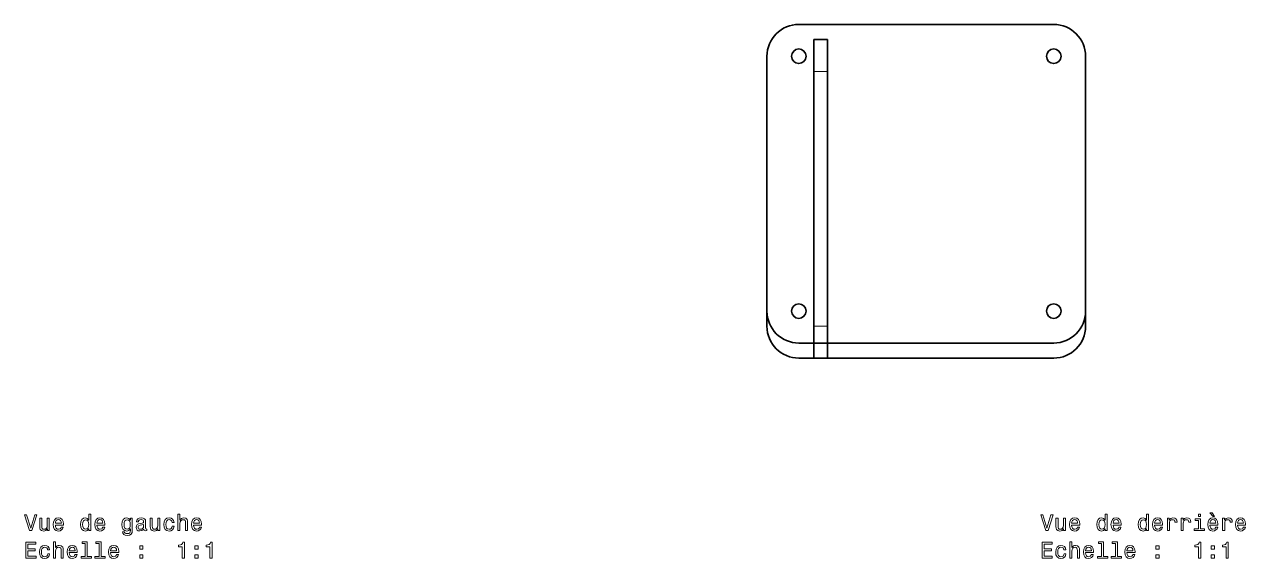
# Model space of a CAD drawing. Extents: x 319 to 941, y 145 to 775.
# Drawn here: x 672.6 to 940.9, y 339.8 to 457.2 of the extents above; entities that cross this region are included whole.
import ezdxf

# ---------------------------------------------------------------- set-up
doc = ezdxf.new("R2010")
doc.units = 0

msp = doc.modelspace()

# ---------------------------------------------------------------- linework, layer by layer
at = {"color": 7, "lineweight": 35}
for p, q in [((842.78, 457.16), (898.78, 457.16)), ((835.78, 394.16), (835.78, 450.16)), ((905.78, 394.16), (905.78, 450.16)), ((846.06, 390.84), (846.06, 446.84)), ((849.06, 390.84), (849.06, 446.84)), ((842.78, 387.16), (898.78, 387.16)), ((898.78, 383.84), (842.78, 383.84))]:
    msp.add_line(p, q, dxfattribs=at)
at = {"color": 7, "lineweight": 35, "ltscale": 0.175}
for p, q in [((846.06, 446.84), (846.06, 453.84)), ((849.06, 446.84), (849.06, 453.84)), ((846.06, 383.84), (846.06, 390.84)), ((849.06, 383.84), (849.06, 390.84))]:
    msp.add_line(p, q, dxfattribs=at)
at = {"color": 7, "lineweight": 35, "ltscale": 0.075}
for p, q in [((849.06, 453.84), (846.06, 453.84)), ((849.06, 383.84), (846.06, 383.84))]:
    msp.add_line(p, q, dxfattribs=at)
at = {"color": 7, "lineweight": 13, "ltscale": 0.075}
for p, q in [((849.06, 446.84), (846.06, 446.84)), ((849.06, 390.84), (846.06, 390.84))]:
    msp.add_line(p, q, dxfattribs=at)
at = {"color": 7, "lineweight": 35, "ltscale": 0.082966}
msp.add_line((835.78, 390.84), (835.78, 394.16), dxfattribs=at)
at = {"color": 7, "lineweight": 35, "ltscale": 0.081768}
msp.add_line((905.78, 390.84), (905.78, 394.11), dxfattribs=at)
at = {"color": 7, "lineweight": 13}
for points in [[(674.9, 349.44), (674.03, 346.46), (673.12, 349.44), (672.64, 349.44), (673.77, 345.94), (674.28, 345.94), (675.38, 349.44)], [(686.79, 346.36), (686.79, 345.94), (687.23, 345.94), (687.23, 349.56), (686.8, 349.56), (686.8, 348.23), (686.46, 348.61), (686.25, 348.71), (686.01, 348.74), (685.59, 348.64), (685.25, 348.36), (685.04, 347.9), (684.96, 347.29), (685.04, 346.68), (685.25, 346.22), (685.59, 345.94), (686.01, 345.84), (686.25, 345.88), (686.46, 345.97)], [(706.38, 345.94), (706.82, 345.94), (706.82, 347.5), (706.87, 347.86), (707.01, 348.12), (707.24, 348.28), (707.54, 348.34), (707.79, 348.29), (707.94, 348.16), (708.01, 347.93), (708.04, 347.63), (708.04, 345.94), (708.48, 345.94), (708.48, 347.72), (708.46, 348.08), (708.37, 348.37), (708.07, 348.65), (707.61, 348.74), (707.36, 348.71), (707.14, 348.61), (706.96, 348.46), (706.82, 348.25), (706.82, 349.56), (706.38, 349.56)], [(898.18, 349.44), (897.3, 346.46), (896.4, 349.44), (895.92, 349.44), (897.05, 345.94), (897.55, 345.94), (898.66, 349.44)], [(910.07, 346.36), (910.07, 345.94), (910.51, 345.94), (910.51, 349.56), (910.07, 349.56), (910.07, 348.23), (909.73, 348.61), (909.53, 348.71), (909.29, 348.74), (908.86, 348.64), (908.53, 348.36), (908.31, 347.9), (908.23, 347.29), (908.31, 346.68), (908.53, 346.22), (908.86, 345.94), (909.29, 345.84), (909.53, 345.88), (909.74, 345.97)], [(919.17, 346.36), (919.17, 345.94), (919.62, 345.94), (919.62, 349.56), (919.18, 349.56), (919.18, 348.23), (918.84, 348.61), (918.63, 348.71), (918.4, 348.74), (917.97, 348.64), (917.64, 348.36), (917.42, 347.9), (917.34, 347.29), (917.42, 346.68), (917.64, 346.22), (917.97, 345.94), (918.4, 345.84), (918.63, 345.88), (918.85, 345.97)], [(931.03, 349.56), (930.56, 349.56), (930.56, 349.05), (931.03, 349.05)], [(934.09, 349.01), (933.59, 349.87), (933.09, 349.87), (933.79, 349.01)], [(678.11, 348.65), (677.66, 348.65), (677.66, 347.08), (677.61, 346.72), (677.47, 346.46), (677.24, 346.29), (676.94, 346.24), (676.7, 346.28), (676.55, 346.41), (676.47, 346.61), (676.45, 346.91), (676.45, 348.65), (676, 348.65), (676, 346.86), (676.02, 346.51), (676.11, 346.21), (676.41, 345.94), (676.88, 345.84), (677.13, 345.88), (677.34, 345.97), (677.53, 346.12), (677.68, 346.35), (677.68, 345.94), (678.11, 345.94)], [(679.44, 347.16), (681.22, 347.16), (681.22, 347.37), (681.14, 347.95), (680.92, 348.38), (680.57, 348.65), (680.1, 348.74), (679.64, 348.64), (679.29, 348.36), (679.06, 347.9), (678.98, 347.29), (679.05, 346.67), (679.28, 346.22), (679.63, 345.94), (680.08, 345.84), (680.48, 345.91), (680.8, 346.08), (681.04, 346.35), (681.17, 346.71), (680.73, 346.71), (680.64, 346.51), (680.51, 346.36), (680.14, 346.24), (679.85, 346.29), (679.63, 346.47), (679.49, 346.76), (679.44, 347.15)], [(679.44, 347.54), (679.5, 347.88), (679.63, 348.14), (679.84, 348.3), (680.11, 348.35), (680.38, 348.3), (680.59, 348.14), (680.71, 347.88), (680.76, 347.54)], [(686.09, 348.34), (686.38, 348.27), (686.6, 348.08), (686.74, 347.75), (686.79, 347.29), (686.74, 346.83), (686.6, 346.51), (686.38, 346.31), (686.09, 346.24), (685.81, 346.31), (685.6, 346.51), (685.46, 346.84), (685.41, 347.29), (685.46, 347.74), (685.6, 348.07), (685.81, 348.27)], [(688.55, 347.16), (690.33, 347.16), (690.33, 347.37), (690.25, 347.95), (690.03, 348.38), (689.68, 348.65), (689.21, 348.74), (688.75, 348.64), (688.39, 348.36), (688.17, 347.9), (688.09, 347.29), (688.16, 346.67), (688.39, 346.22), (688.74, 345.94), (689.19, 345.84), (689.58, 345.91), (689.91, 346.08), (690.14, 346.35), (690.28, 346.71), (689.84, 346.71), (689.75, 346.51), (689.62, 346.36), (689.25, 346.24), (688.96, 346.29), (688.74, 346.47), (688.6, 346.76), (688.55, 347.15)], [(688.55, 347.54), (688.61, 347.88), (688.74, 348.14), (688.95, 348.3), (689.22, 348.35), (689.49, 348.3), (689.7, 348.14), (689.82, 347.88), (689.87, 347.54)], [(696.34, 346.06), (696.34, 348.65), (695.92, 348.65), (695.92, 348.21), (695.57, 348.6), (695.36, 348.71), (695.12, 348.74), (694.69, 348.64), (694.36, 348.36), (694.14, 347.9), (694.07, 347.29), (694.14, 346.68), (694.36, 346.22), (694.69, 345.94), (695.12, 345.84), (695.36, 345.88), (695.57, 345.97), (695.92, 346.35), (695.92, 345.97), (695.88, 345.66), (695.77, 345.45), (695.56, 345.32), (695.24, 345.28), (694.96, 345.31), (694.76, 345.38), (694.65, 345.51), (694.61, 345.69), (694.18, 345.69), (694.18, 345.67), (694.25, 345.35), (694.45, 345.1), (694.77, 344.95), (695.21, 344.89), (695.74, 344.97), (696.09, 345.18), (696.28, 345.55)], [(694.53, 347.29), (694.57, 347.74), (694.71, 348.08), (694.92, 348.27), (695.2, 348.34), (695.5, 348.27), (695.72, 348.08), (695.86, 347.74), (695.91, 347.29), (695.86, 346.83), (695.72, 346.51), (695.5, 346.31), (695.2, 346.24), (694.92, 346.31), (694.71, 346.51), (694.57, 346.84)], [(698.88, 346.29), (698.88, 346.27), (698.9, 346.1), (698.98, 345.98), (699.3, 345.89), (699.54, 345.93), (699.54, 346.27), (699.44, 346.25), (699.3, 346.32), (699.27, 346.52), (699.27, 347.92), (699.21, 348.28), (699.04, 348.53), (698.73, 348.69), (698.29, 348.74), (697.87, 348.68), (697.56, 348.51), (697.36, 348.24), (697.3, 347.89), (697.3, 347.86), (697.69, 347.86), (697.73, 348.07), (697.84, 348.22), (698.02, 348.31), (698.28, 348.35), (698.53, 348.32), (698.7, 348.25), (698.81, 348.12), (698.84, 347.93), (698.82, 347.72), (698.74, 347.62), (698.54, 347.57), (698.16, 347.53), (697.73, 347.43), (697.42, 347.27), (697.24, 347.02), (697.18, 346.65), (697.24, 346.32), (697.39, 346.07), (697.64, 345.91), (697.99, 345.86), (698.46, 345.96)], [(698.83, 346.88), (698.77, 346.62), (698.61, 346.42), (698.36, 346.29), (698.07, 346.24), (697.88, 346.27), (697.74, 346.35), (697.65, 346.49), (697.63, 346.69), (697.65, 346.86), (697.73, 346.99), (698.05, 347.13), (698.46, 347.19), (698.83, 347.31)], [(702.39, 348.65), (701.95, 348.65), (701.95, 347.08), (701.9, 346.72), (701.75, 346.46), (701.53, 346.29), (701.23, 346.24), (700.99, 346.28), (700.84, 346.41), (700.76, 346.61), (700.74, 346.91), (700.74, 348.65), (700.29, 348.65), (700.29, 346.86), (700.31, 346.51), (700.4, 346.21), (700.69, 345.94), (701.16, 345.84), (701.42, 345.88), (701.63, 345.97), (701.82, 346.12), (701.97, 346.35), (701.97, 345.94), (702.39, 345.94)], [(705.07, 347.75), (705.51, 347.75), (705.42, 348.15), (705.2, 348.47), (704.86, 348.67), (704.42, 348.74), (703.94, 348.64), (703.57, 348.36), (703.34, 347.9), (703.26, 347.28), (703.33, 346.67), (703.56, 346.22), (703.92, 345.94), (704.41, 345.84), (704.84, 345.92), (705.18, 346.13), (705.41, 346.46), (705.51, 346.91), (705.09, 346.91), (705.01, 346.62), (704.87, 346.41), (704.67, 346.28), (704.42, 346.24), (704.11, 346.31), (703.89, 346.51), (703.76, 346.83), (703.71, 347.3), (703.76, 347.75), (703.9, 348.08), (704.12, 348.28), (704.42, 348.35), (704.68, 348.31), (704.88, 348.19), (705.01, 348)], [(709.8, 347.16), (711.58, 347.16), (711.58, 347.37), (711.5, 347.95), (711.28, 348.38), (710.93, 348.65), (710.46, 348.74), (710, 348.64), (709.65, 348.36), (709.42, 347.9), (709.34, 347.29), (709.41, 346.67), (709.64, 346.22), (709.99, 345.94), (710.44, 345.84), (710.84, 345.91), (711.16, 346.08), (711.4, 346.35), (711.53, 346.71), (711.09, 346.71), (711, 346.51), (710.87, 346.36), (710.5, 346.24), (710.21, 346.29), (709.99, 346.47), (709.85, 346.76), (709.8, 347.15)], [(709.8, 347.54), (709.86, 347.88), (709.99, 348.14), (710.2, 348.3), (710.47, 348.35), (710.74, 348.3), (710.95, 348.14), (711.07, 347.88), (711.12, 347.54)], [(901.38, 348.65), (900.94, 348.65), (900.94, 347.08), (900.89, 346.72), (900.74, 346.46), (900.51, 346.29), (900.22, 346.24), (899.98, 346.28), (899.83, 346.41), (899.74, 346.61), (899.72, 346.91), (899.72, 348.65), (899.28, 348.65), (899.28, 346.86), (899.29, 346.51), (899.39, 346.21), (899.68, 345.94), (900.15, 345.84), (900.4, 345.88), (900.62, 345.97), (900.81, 346.12), (900.96, 346.35), (900.96, 345.94), (901.38, 345.94)], [(902.72, 347.16), (904.49, 347.16), (904.5, 347.37), (904.42, 347.95), (904.2, 348.38), (903.84, 348.65), (903.37, 348.74), (902.91, 348.64), (902.56, 348.36), (902.33, 347.9), (902.25, 347.29), (902.33, 346.67), (902.56, 346.22), (902.9, 345.94), (903.36, 345.84), (903.75, 345.91), (904.07, 346.08), (904.31, 346.35), (904.45, 346.71), (904.01, 346.71), (903.92, 346.51), (903.79, 346.36), (903.41, 346.24), (903.13, 346.29), (902.91, 346.47), (902.77, 346.76), (902.72, 347.15)], [(902.72, 347.54), (902.77, 347.88), (902.91, 348.14), (903.12, 348.3), (903.39, 348.35), (903.66, 348.3), (903.86, 348.14), (903.99, 347.88), (904.03, 347.54)], [(909.36, 348.34), (909.66, 348.27), (909.88, 348.08), (910.01, 347.75), (910.06, 347.29), (910.01, 346.83), (909.88, 346.51), (909.66, 346.31), (909.36, 346.24), (909.09, 346.31), (908.88, 346.51), (908.73, 346.84), (908.69, 347.29), (908.73, 347.74), (908.88, 348.07), (909.09, 348.27)], [(911.83, 347.16), (913.6, 347.16), (913.61, 347.37), (913.53, 347.95), (913.3, 348.38), (912.95, 348.65), (912.48, 348.74), (912.02, 348.64), (911.67, 348.36), (911.44, 347.9), (911.36, 347.29), (911.44, 346.67), (911.66, 346.22), (912.01, 345.94), (912.47, 345.84), (912.86, 345.91), (913.18, 346.08), (913.42, 346.35), (913.56, 346.71), (913.12, 346.71), (913.03, 346.51), (912.89, 346.36), (912.52, 346.24), (912.23, 346.29), (912.02, 346.47), (911.88, 346.76), (911.83, 347.15)], [(911.83, 347.54), (911.88, 347.88), (912.02, 348.14), (912.22, 348.3), (912.5, 348.35), (912.76, 348.3), (912.97, 348.14), (913.1, 347.88), (913.14, 347.54)], [(918.47, 348.34), (918.77, 348.27), (918.99, 348.08), (919.12, 347.75), (919.17, 347.29), (919.12, 346.83), (918.99, 346.51), (918.77, 346.31), (918.47, 346.24), (918.2, 346.31), (917.98, 346.51), (917.84, 346.84), (917.8, 347.29), (917.84, 347.74), (917.98, 348.07), (918.2, 348.27)], [(920.93, 347.16), (922.71, 347.16), (922.71, 347.37), (922.63, 347.95), (922.41, 348.38), (922.06, 348.65), (921.59, 348.74), (921.13, 348.64), (920.78, 348.36), (920.55, 347.9), (920.47, 347.29), (920.55, 346.67), (920.77, 346.22), (921.12, 345.94), (921.57, 345.84), (921.97, 345.91), (922.29, 346.08), (922.53, 346.35), (922.66, 346.71), (922.22, 346.71), (922.13, 346.51), (922, 346.36), (921.63, 346.24), (921.34, 346.29), (921.13, 346.47), (920.98, 346.76), (920.93, 347.15)], [(920.93, 347.54), (920.99, 347.88), (921.13, 348.14), (921.33, 348.3), (921.6, 348.35), (921.87, 348.3), (922.08, 348.14), (922.2, 347.88), (922.25, 347.54)], [(923.75, 345.94), (924.19, 345.94), (924.19, 347.49), (924.24, 347.86), (924.37, 348.13), (924.6, 348.29), (924.89, 348.34), (925.11, 348.31), (925.28, 348.21), (925.38, 348.03), (925.42, 347.8), (925.87, 347.8), (925.81, 348.21), (925.64, 348.5), (925.36, 348.68), (924.98, 348.74), (924.73, 348.7), (924.5, 348.6), (924.31, 348.43), (924.15, 348.2), (924.15, 348.65), (923.75, 348.65)], [(926.78, 345.94), (927.23, 345.94), (927.23, 347.49), (927.27, 347.86), (927.41, 348.13), (927.63, 348.29), (927.93, 348.34), (928.15, 348.31), (928.32, 348.21), (928.42, 348.03), (928.45, 347.8), (928.9, 347.8), (928.84, 348.21), (928.68, 348.5), (928.4, 348.68), (928.02, 348.74), (927.76, 348.7), (927.54, 348.6), (927.34, 348.43), (927.19, 348.2), (927.19, 348.65), (926.78, 348.65)], [(931.01, 346.31), (931.01, 348.55), (929.87, 348.55), (929.87, 348.18), (930.57, 348.18), (930.57, 346.31), (929.66, 346.31), (929.66, 345.94), (931.93, 345.94), (931.93, 346.31)], [(933.08, 347.16), (934.85, 347.16), (934.86, 347.37), (934.78, 347.95), (934.56, 348.38), (934.2, 348.65), (933.73, 348.74), (933.27, 348.64), (932.92, 348.36), (932.69, 347.9), (932.61, 347.29), (932.69, 346.67), (932.92, 346.22), (933.26, 345.94), (933.72, 345.84), (934.11, 345.91), (934.43, 346.08), (934.67, 346.35), (934.81, 346.71), (934.37, 346.71), (934.28, 346.51), (934.15, 346.36), (933.77, 346.24), (933.49, 346.29), (933.27, 346.47), (933.13, 346.76), (933.08, 347.15)], [(933.08, 347.54), (933.13, 347.88), (933.27, 348.14), (933.48, 348.3), (933.75, 348.35), (934.02, 348.3), (934.22, 348.14), (934.35, 347.88), (934.39, 347.54)], [(935.89, 345.94), (936.34, 345.94), (936.34, 347.49), (936.38, 347.86), (936.52, 348.13), (936.74, 348.29), (937.04, 348.34), (937.26, 348.31), (937.43, 348.21), (937.53, 348.03), (937.56, 347.8), (938.01, 347.8), (937.95, 348.21), (937.78, 348.5), (937.51, 348.68), (937.13, 348.74), (936.87, 348.7), (936.65, 348.6), (936.45, 348.43), (936.3, 348.2), (936.3, 348.65), (935.89, 348.65)], [(939.15, 347.16), (940.93, 347.16), (940.93, 347.37), (940.85, 347.95), (940.63, 348.38), (940.27, 348.65), (939.81, 348.74), (939.35, 348.64), (938.99, 348.36), (938.77, 347.9), (938.69, 347.29), (938.76, 346.67), (938.99, 346.22), (939.34, 345.94), (939.79, 345.84), (940.18, 345.91), (940.51, 346.08), (940.74, 346.35), (940.88, 346.71), (940.44, 346.71), (940.35, 346.51), (940.22, 346.36), (939.85, 346.24), (939.56, 346.29), (939.34, 346.47), (939.2, 346.76), (939.15, 347.15)], [(939.15, 347.54), (939.21, 347.88), (939.34, 348.14), (939.55, 348.3), (939.82, 348.35), (940.09, 348.3), (940.29, 348.14), (940.42, 347.88), (940.47, 347.54)], [(679.05, 339.89), (679.5, 339.89), (679.5, 341.45), (679.54, 341.81), (679.69, 342.07), (679.92, 342.24), (680.22, 342.3), (680.46, 342.25), (680.61, 342.11), (680.69, 341.88), (680.71, 341.58), (680.71, 339.89), (681.16, 339.89), (681.16, 341.67), (681.14, 342.03), (681.05, 342.33), (680.75, 342.6), (680.28, 342.69), (680.03, 342.66), (679.82, 342.56), (679.63, 342.41), (679.5, 342.2), (679.5, 343.51), (679.05, 343.51)], [(686.01, 343.14), (686.01, 340.26), (685.1, 340.26), (685.1, 339.89), (687.36, 339.89), (687.36, 340.26), (686.45, 340.26), (686.45, 343.51), (685.31, 343.51), (685.31, 343.14)], [(689.04, 343.14), (689.04, 340.26), (688.13, 340.26), (688.13, 339.89), (690.4, 339.89), (690.4, 340.26), (689.49, 340.26), (689.49, 343.51), (688.35, 343.51), (688.35, 343.14)], [(707.33, 339.89), (707.79, 339.89), (707.79, 343.42), (707.45, 343.42), (707.36, 343.11), (707.18, 342.9), (706.9, 342.78), (706.51, 342.74), (706.51, 342.38), (707.33, 342.38)], [(713.4, 339.89), (713.86, 339.89), (713.86, 343.42), (713.52, 343.42), (713.43, 343.11), (713.25, 342.9), (712.97, 342.78), (712.59, 342.74), (712.59, 342.38), (713.4, 342.38)], [(902.33, 339.89), (902.77, 339.89), (902.77, 341.45), (902.82, 341.81), (902.96, 342.07), (903.19, 342.24), (903.49, 342.3), (903.74, 342.25), (903.89, 342.11), (903.96, 341.88), (903.99, 341.58), (903.99, 339.89), (904.43, 339.89), (904.43, 341.67), (904.41, 342.03), (904.32, 342.33), (904.02, 342.6), (903.56, 342.69), (903.31, 342.66), (903.09, 342.56), (902.91, 342.41), (902.77, 342.2), (902.77, 343.51), (902.33, 343.51)], [(909.28, 343.14), (909.28, 340.26), (908.37, 340.26), (908.37, 339.89), (910.64, 339.89), (910.64, 340.26), (909.73, 340.26), (909.73, 343.51), (908.59, 343.51), (908.59, 343.14)], [(912.32, 343.14), (912.32, 340.26), (911.41, 340.26), (911.41, 339.89), (913.67, 339.89), (913.67, 340.26), (912.76, 340.26), (912.76, 343.51), (911.62, 343.51), (911.62, 343.14)], [(930.61, 339.89), (931.07, 339.89), (931.07, 343.42), (930.72, 343.42), (930.63, 343.11), (930.45, 342.9), (930.17, 342.78), (929.79, 342.74), (929.79, 342.38), (930.61, 342.38)], [(936.68, 339.89), (937.14, 339.89), (937.14, 343.42), (936.79, 343.42), (936.7, 343.11), (936.52, 342.9), (936.25, 342.78), (935.86, 342.74), (935.86, 342.38), (936.68, 342.38)], [(672.97, 339.89), (675.19, 339.89), (675.19, 340.31), (673.43, 340.31), (673.43, 341.5), (674.99, 341.5), (674.99, 341.92), (673.43, 341.92), (673.43, 342.97), (675.15, 342.97), (675.15, 343.39), (672.97, 343.39)], [(677.74, 341.7), (678.18, 341.7), (678.09, 342.1), (677.87, 342.42), (677.54, 342.62), (677.1, 342.69), (676.61, 342.59), (676.25, 342.31), (676.01, 341.85), (675.93, 341.24), (676.01, 340.63), (676.24, 340.17), (676.59, 339.89), (677.08, 339.79), (677.52, 339.87), (677.85, 340.08), (678.09, 340.41), (678.19, 340.86), (677.76, 340.86), (677.69, 340.58), (677.55, 340.36), (677.34, 340.23), (677.1, 340.19), (676.79, 340.26), (676.57, 340.46), (676.43, 340.79), (676.39, 341.25), (676.43, 341.71), (676.57, 342.03), (676.8, 342.24), (677.1, 342.31), (677.36, 342.26), (677.56, 342.14), (677.69, 341.95)], [(682.48, 341.12), (684.25, 341.12), (684.26, 341.32), (684.18, 341.9), (683.96, 342.34), (683.6, 342.6), (683.13, 342.69), (682.68, 342.59), (682.32, 342.31), (682.1, 341.85), (682.01, 341.25), (682.09, 340.63), (682.32, 340.17), (682.67, 339.89), (683.12, 339.79), (683.51, 339.86), (683.84, 340.03), (684.07, 340.3), (684.21, 340.67), (683.77, 340.67), (683.68, 340.46), (683.55, 340.31), (683.17, 340.19), (682.89, 340.25), (682.67, 340.42), (682.53, 340.71), (682.48, 341.1)], [(682.48, 341.49), (682.53, 341.84), (682.67, 342.09), (682.88, 342.25), (683.15, 342.31), (683.42, 342.25), (683.62, 342.09), (683.75, 341.84), (683.79, 341.49)], [(691.59, 341.12), (693.36, 341.12), (693.37, 341.32), (693.29, 341.9), (693.06, 342.34), (692.71, 342.6), (692.24, 342.69), (691.78, 342.59), (691.43, 342.31), (691.2, 341.85), (691.12, 341.25), (691.2, 340.63), (691.43, 340.17), (691.77, 339.89), (692.23, 339.79), (692.62, 339.86), (692.94, 340.03), (693.18, 340.3), (693.32, 340.67), (692.88, 340.67), (692.79, 340.46), (692.66, 340.31), (692.28, 340.19), (692, 340.25), (691.78, 340.42), (691.64, 340.71), (691.59, 341.1)], [(691.59, 341.49), (691.64, 341.84), (691.78, 342.09), (691.99, 342.25), (692.26, 342.31), (692.52, 342.25), (692.73, 342.09), (692.86, 341.84), (692.9, 341.49)], [(697.97, 341.85), (698.66, 341.85), (698.66, 342.6), (697.97, 342.6)], [(710.11, 341.85), (710.81, 341.85), (710.81, 342.6), (710.11, 342.6)], [(896.24, 339.89), (898.46, 339.89), (898.46, 340.31), (896.71, 340.31), (896.71, 341.5), (898.27, 341.5), (898.27, 341.92), (896.71, 341.92), (896.71, 342.97), (898.42, 342.97), (898.42, 343.39), (896.24, 343.39)], [(901.02, 341.7), (901.46, 341.7), (901.37, 342.1), (901.15, 342.42), (900.81, 342.62), (900.37, 342.69), (899.89, 342.59), (899.52, 342.31), (899.29, 341.85), (899.21, 341.24), (899.28, 340.63), (899.51, 340.17), (899.87, 339.89), (900.36, 339.79), (900.79, 339.87), (901.13, 340.08), (901.36, 340.41), (901.46, 340.86), (901.04, 340.86), (900.96, 340.58), (900.82, 340.36), (900.62, 340.23), (900.37, 340.19), (900.06, 340.26), (899.84, 340.46), (899.71, 340.79), (899.66, 341.25), (899.71, 341.71), (899.85, 342.03), (900.08, 342.24), (900.37, 342.31), (900.63, 342.26), (900.83, 342.14), (900.96, 341.95)], [(905.75, 341.12), (907.53, 341.12), (907.53, 341.32), (907.45, 341.9), (907.23, 342.34), (906.88, 342.6), (906.41, 342.69), (905.95, 342.59), (905.6, 342.31), (905.37, 341.85), (905.29, 341.25), (905.37, 340.63), (905.59, 340.17), (905.94, 339.89), (906.39, 339.79), (906.79, 339.86), (907.11, 340.03), (907.35, 340.3), (907.48, 340.67), (907.04, 340.67), (906.95, 340.46), (906.82, 340.31), (906.45, 340.19), (906.16, 340.25), (905.95, 340.42), (905.8, 340.71), (905.75, 341.1)], [(905.75, 341.49), (905.81, 341.84), (905.95, 342.09), (906.15, 342.25), (906.42, 342.31), (906.69, 342.25), (906.9, 342.09), (907.02, 341.84), (907.07, 341.49)], [(914.86, 341.12), (916.64, 341.12), (916.64, 341.32), (916.56, 341.9), (916.34, 342.34), (915.99, 342.6), (915.52, 342.69), (915.06, 342.59), (914.71, 342.31), (914.48, 341.85), (914.4, 341.25), (914.47, 340.63), (914.7, 340.17), (915.05, 339.89), (915.5, 339.79), (915.9, 339.86), (916.22, 340.03), (916.46, 340.3), (916.59, 340.67), (916.15, 340.67), (916.06, 340.46), (915.93, 340.31), (915.56, 340.19), (915.27, 340.25), (915.05, 340.42), (914.91, 340.71), (914.86, 341.1)], [(914.86, 341.49), (914.92, 341.84), (915.05, 342.09), (915.26, 342.25), (915.53, 342.31), (915.8, 342.25), (916.01, 342.09), (916.13, 341.84), (916.18, 341.49)], [(921.24, 341.85), (921.94, 341.85), (921.94, 342.6), (921.24, 342.6)], [(933.39, 341.85), (934.08, 341.85), (934.08, 342.6), (933.39, 342.6)], [(697.97, 339.89), (698.66, 339.89), (698.66, 340.64), (697.97, 340.64)], [(710.11, 339.89), (710.81, 339.89), (710.81, 340.64), (710.11, 340.64)], [(921.24, 339.89), (921.94, 339.89), (921.94, 340.64), (921.24, 340.64)], [(933.39, 339.89), (934.08, 339.89), (934.08, 340.64), (933.39, 340.64)]]:
    msp.add_lwpolyline(points, close=True, dxfattribs=at)
at = {"color": 7, "lineweight": 35}
for centre in [(842.78, 450.16), (898.78, 450.16), (842.78, 394.16), (898.78, 394.16)]:
    msp.add_circle(centre, 1.6, dxfattribs=at)
for centre, start, end in [((842.78, 450.16), 90, 180), ((898.78, 450.16), 0, 90), ((842.78, 446.84), 179.608, 180), ((842.78, 394.16), 180, 270), ((898.78, 394.16), 270, 0), ((842.78, 390.84), 180, 270), ((898.78, 390.84), 270, 360)]:
    msp.add_arc(centre, 7, start, end, dxfattribs=at)

doc.saveas('drawing.dxf')
